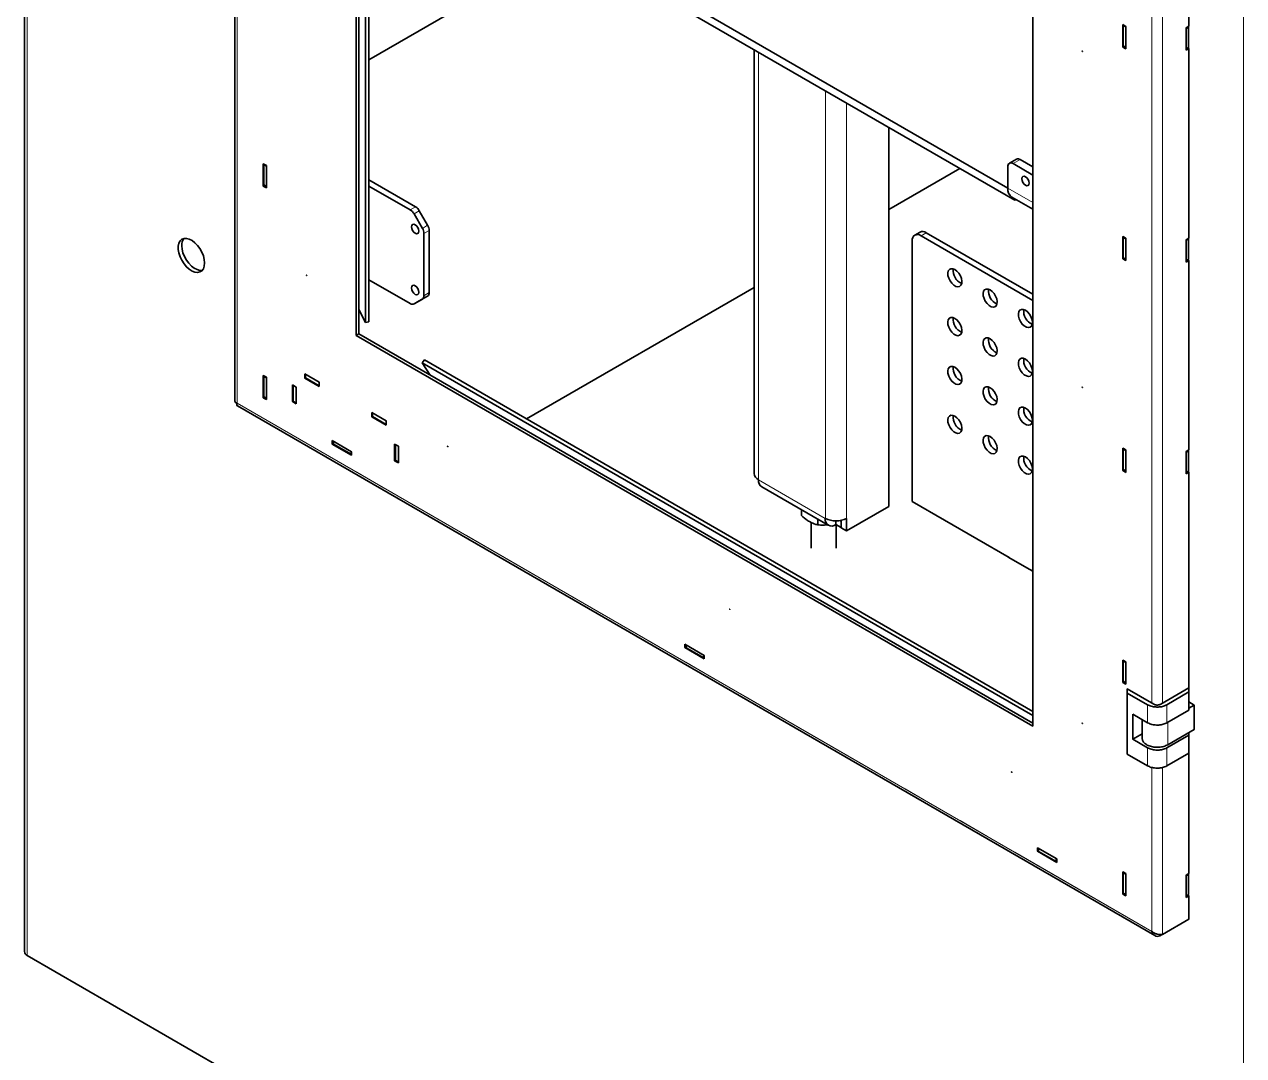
# Paper-space layout 'Blatt1' of a CAD drawing. Header units: millimetres. Extents: x 0 to 1189, y 0 to 841.
# Drawn here: x 468.92 to 517.83, y 75.4 to 116.74 of the extents above; entities that cross this region are included whole.
import ezdxf

# ---------------------------------------------------------------- set-up
doc = ezdxf.new("R2010")
doc.units = ezdxf.units.MM
doc.linetypes.add('PHANTOM', pattern=[12.7, 6.35, -1.27, 1.27, -1.27, 1.27, -1.27])

psp = doc.layouts.new('Blatt1')

# ---------------------------------------------------------------- linework, layer by layer
at = {"color": 7, "linetype": 'Continuous', "lineweight": 35}
for p, q in [((468.92, 220.75), (468.92, 79.57)), ((482.225, 189.278), (482.225, 104.276)), ((482.331, 104.337), (482.331, 189.217)), ((482.598, 189.062), (482.598, 104.795)), ((482.742, 188.979), (482.742, 104.819)), ((509.378, 88.601), (509.378, 173.603)), ((477.364, 138.642), (477.364, 101.625)), ((515.636, 124.264), (515.636, 116.67)), ((508.37, 110.182), (488.861, 121.444)), ((508.646, 109.696), (488.861, 121.118)), ((490.818, 119.988), (482.742, 115.326)), ((513.097, 116.666), (512.977, 116.735)), ((512.977, 116.735), (512.977, 115.837)), ((512.998, 116.698), (513.019, 116.711)), ((513.097, 116.641), (512.998, 116.698)), ((512.998, 116.698), (512.998, 115.882)), ((513.097, 115.768), (513.097, 116.666)), ((515.523, 116.604), (515.636, 116.67)), ((515.523, 116.58), (515.622, 116.637)), ((515.523, 115.706), (515.523, 116.604)), ((515.622, 116.637), (515.6, 116.649)), ((515.622, 115.821), (515.622, 116.637)), ((498.189, 115.733), (498.189, 98.735)), ((513.026, 115.865), (512.977, 115.837)), ((512.977, 115.837), (513.097, 115.768)), ((513.097, 115.825), (512.998, 115.882)), ((515.523, 115.763), (515.622, 115.821)), ((515.636, 115.772), (515.523, 115.706)), ((515.586, 115.8), (515.636, 115.772)), ((515.636, 115.772), (515.636, 108.178)), ((503.597, 97.421), (503.597, 112.611)), ((478.626, 111.09), (478.505, 111.159)), ((478.505, 111.159), (478.505, 110.261)), ((478.527, 111.122), (478.548, 111.134)), ((478.527, 111.122), (478.626, 111.065)), ((478.527, 111.122), (478.527, 110.306)), ((478.626, 110.191), (478.626, 111.09)), ((508.37, 111.039), (508.37, 110.182)), ((508.715, 111.34), (508.432, 111.177)), ((509.378, 110.703), (508.582, 111.162)), ((508.865, 111.325), (509.378, 111.029)), ((506.448, 110.965), (503.597, 109.319)), ((478.555, 110.289), (478.505, 110.261)), ((478.505, 110.261), (478.626, 110.191)), ((478.527, 110.306), (478.626, 110.249)), ((482.742, 110.508), (484.612, 109.429)), ((482.742, 110.264), (484.4, 109.307)), ((508.536, 109.816), (509.378, 109.33)), ((508.646, 109.752), (508.646, 109.696)), ((508.694, 109.724), (508.646, 109.696)), ((484.885, 108.567), (484.55, 109.148)), ((485.097, 108.69), (484.762, 109.271)), ((484.947, 105.867), (484.947, 108.358)), ((485.159, 108.481), (485.159, 105.989)), ((504.85, 108.417), (504.638, 108.295)), ((509.378, 105.678), (504.888, 108.27)), ((509.378, 105.923), (505.1, 108.392)), ((513.097, 108.174), (512.977, 108.243)), ((512.977, 108.243), (512.977, 107.345)), ((512.998, 108.206), (513.019, 108.219)), ((513.097, 108.149), (512.998, 108.206)), ((512.998, 108.206), (512.998, 107.39)), ((513.097, 107.275), (513.097, 108.174)), ((515.523, 108.112), (515.636, 108.178)), ((515.523, 108.088), (515.622, 108.145)), ((515.523, 107.214), (515.523, 108.112)), ((515.622, 108.145), (515.6, 108.157)), ((515.622, 107.329), (515.622, 108.145)), ((504.534, 108.066), (504.534, 97.614)), ((513.026, 107.373), (512.977, 107.345)), ((512.977, 107.345), (513.097, 107.275)), ((513.097, 107.333), (512.998, 107.39)), ((515.523, 107.271), (515.622, 107.329)), ((515.636, 107.28), (515.523, 107.214)), ((515.586, 107.308), (515.636, 107.28)), ((515.636, 107.28), (515.636, 99.686)), ((482.742, 106.507), (484.4, 105.551)), ((498.189, 106.197), (489.06, 100.927)), ((484.55, 105.536), (484.885, 105.729)), ((484.55, 105.536), (484.762, 105.658)), ((484.762, 105.658), (485.097, 105.852)), ((482.331, 105.32), (482.598, 104.795)), ((482.598, 104.795), (482.742, 104.819)), ((482.331, 104.337), (482.225, 104.276)), ((482.225, 104.276), (509.378, 88.601)), ((509.378, 88.723), (482.331, 104.337)), ((484.877, 103.176), (484.97, 103.289)), ((484.97, 103.289), (509.378, 89.198)), ((480.167, 102.737), (480.167, 102.557)), ((480.747, 102.402), (480.167, 102.737)), ((480.195, 102.573), (480.195, 102.72)), ((484.877, 103.176), (509.378, 89.032)), ((484.877, 103.176), (485.197, 102.682)), ((478.626, 102.598), (478.505, 102.667)), ((478.505, 102.667), (478.505, 101.769)), ((478.527, 102.63), (478.548, 102.642)), ((478.527, 102.63), (478.626, 102.573)), ((478.527, 102.63), (478.527, 101.814)), ((478.626, 101.699), (478.626, 102.598)), ((479.828, 102.198), (479.672, 102.287)), ((479.672, 102.287), (479.672, 101.618)), ((479.7, 102.271), (479.7, 101.634)), ((480.195, 102.573), (480.167, 102.557)), ((480.167, 102.557), (480.747, 102.222)), ((480.195, 102.573), (480.747, 102.255)), ((480.747, 102.222), (480.747, 102.402)), ((478.555, 101.797), (478.505, 101.769)), ((478.505, 101.769), (478.626, 101.699)), ((478.527, 101.814), (478.626, 101.757)), ((479.828, 101.528), (479.828, 102.198)), ((477.463, 101.452), (514.263, 80.208)), ((479.7, 101.634), (479.672, 101.618)), ((479.672, 101.618), (479.828, 101.528)), ((479.828, 101.561), (479.7, 101.634)), ((482.854, 101.185), (482.854, 101.006)), ((483.434, 100.851), (482.854, 101.185)), ((482.882, 101.022), (482.854, 101.006)), ((482.854, 101.006), (483.434, 100.671)), ((482.882, 101.022), (482.882, 101.169)), ((482.882, 101.022), (483.434, 100.704)), ((483.434, 100.671), (483.434, 100.851)), ((482.048, 99.609), (481.27, 100.058)), ((481.27, 100.058), (481.27, 99.92)), ((481.32, 99.948), (481.27, 99.92)), ((481.27, 99.92), (482.048, 99.471)), ((481.32, 99.915), (481.32, 100.03)), ((481.32, 99.915), (482.027, 99.507)), ((483.929, 99.83), (483.773, 99.92)), ((483.773, 99.92), (483.773, 99.25)), ((483.802, 99.903), (483.802, 99.267)), ((483.929, 99.16), (483.929, 99.83)), ((482.027, 99.507), (482.027, 99.622)), ((482.027, 99.507), (482.048, 99.52)), ((482.048, 99.471), (482.048, 99.609)), ((513.097, 99.682), (512.977, 99.751)), ((512.977, 99.751), (512.977, 98.853)), ((512.998, 99.714), (513.019, 99.727)), ((513.097, 99.657), (512.998, 99.714)), ((512.998, 99.714), (512.998, 98.898)), ((513.097, 98.783), (513.097, 99.682)), ((515.523, 99.62), (515.636, 99.686)), ((515.523, 99.596), (515.622, 99.653)), ((515.523, 98.722), (515.523, 99.62)), ((515.622, 99.653), (515.6, 99.665)), ((515.622, 98.837), (515.622, 99.653)), ((483.802, 99.267), (483.773, 99.25)), ((483.773, 99.25), (483.929, 99.16)), ((483.802, 99.267), (483.929, 99.193)), ((513.026, 98.881), (512.977, 98.853)), ((512.977, 98.853), (513.097, 98.783)), ((513.097, 98.841), (512.998, 98.898)), ((515.523, 98.779), (515.622, 98.837)), ((515.586, 98.816), (515.636, 98.788)), ((498.372, 98.486), (498.365, 98.49)), ((498.372, 98.486), (498.372, 98.478)), ((515.636, 98.788), (515.523, 98.722)), ((515.636, 98.788), (515.636, 90.14)), ((498.496, 98.203), (501.169, 96.66)), ((503.597, 97.421), (501.9, 96.441)), ((508.423, 95.369), (504.534, 97.614)), ((500.089, 97.284), (500.089, 97.055)), ((500.742, 96.907), (500.742, 96.678)), ((501.052, 96.939), (501.045, 96.943)), ((501.045, 96.943), (501.045, 96.935)), ((501.476, 96.694), (501.476, 96.838)), ((501.631, 96.849), (501.681, 96.821)), ((501.688, 96.563), (501.688, 96.86)), ((501.9, 96.441), (501.9, 96.939)), ((500.481, 96.78), (500.481, 95.747)), ((501.469, 96.69), (501.476, 96.694)), ((501.476, 96.694), (501.681, 96.576)), ((501.481, 95.747), (501.481, 96.691)), ((501.681, 96.821), (501.688, 96.825)), ((501.681, 96.576), (501.681, 96.821)), ((501.681, 96.576), (501.688, 96.58)), ((501.9, 96.441), (501.688, 96.563)), ((508.381, 95.385), (508.388, 95.389)), ((509.159, 94.936), (508.381, 95.385)), ((508.423, 95.369), (508.423, 95.361)), ((509.378, 94.818), (509.13, 94.961)), ((509.13, 94.953), (509.13, 94.961)), ((509.166, 94.94), (509.159, 94.936)), ((496.19, 91.445), (495.412, 91.894)), ((495.412, 91.894), (495.412, 91.755)), ((495.462, 91.784), (495.412, 91.755)), ((495.412, 91.755), (496.19, 91.306)), ((495.462, 91.751), (495.462, 91.866)), ((495.462, 91.751), (496.169, 91.343)), ((496.169, 91.343), (496.169, 91.457)), ((496.169, 91.343), (496.19, 91.355)), ((496.19, 91.306), (496.19, 91.445)), ((513.097, 91.19), (512.977, 91.259)), ((512.977, 91.259), (512.977, 90.361)), ((512.998, 91.222), (513.019, 91.235)), ((513.097, 91.165), (512.998, 91.222)), ((512.998, 91.222), (512.998, 90.406)), ((513.097, 90.291), (513.097, 91.19)), ((513.026, 90.389), (512.977, 90.361)), ((512.977, 90.361), (513.097, 90.291)), ((513.097, 90.349), (512.998, 90.406)), ((513.161, 89.936), (513.161, 90.1)), ((513.161, 90.1), (514.221, 89.487)), ((514.504, 89.487), (515.636, 90.14)), ((515.636, 90.14), (515.636, 89.977)), ((513.161, 89.936), (513.974, 89.467)), ((513.161, 87.487), (513.161, 89.936)), ((515.636, 89.977), (514.752, 89.467)), ((515.636, 89.977), (515.636, 89.254)), ((515.636, 89.577), (515.848, 89.454)), ((513.974, 88.744), (513.38, 89.087)), ((513.38, 89.087), (513.38, 88.083)), ((514.752, 88.744), (515.636, 89.254)), ((515.636, 89.332), (515.848, 89.454)), ((515.848, 89.454), (515.848, 88.475)), ((513.763, 88.866), (513.763, 88.107)), ((513.38, 88.083), (513.763, 88.304)), ((513.38, 88.083), (513.974, 87.74)), ((515.636, 88.25), (514.752, 87.74)), ((515.848, 88.475), (514.787, 87.862)), ((515.636, 88.352), (515.636, 88.25)), ((515.636, 87.527), (515.636, 88.25)), ((513.974, 87.017), (513.161, 87.487)), ((514.752, 87.017), (515.636, 87.527)), ((515.636, 87.527), (515.636, 82.702)), ((510.332, 83.281), (509.555, 83.73)), ((509.555, 83.73), (509.555, 83.591)), ((509.604, 83.587), (509.604, 83.702)), ((509.604, 83.62), (509.555, 83.591)), ((509.555, 83.591), (510.332, 83.142)), ((509.604, 83.587), (510.311, 83.179)), ((510.311, 83.179), (510.311, 83.293)), ((510.311, 83.179), (510.332, 83.191)), ((510.332, 83.142), (510.332, 83.281)), ((513.097, 82.698), (512.977, 82.767)), ((512.977, 82.767), (512.977, 81.869)), ((512.998, 82.73), (513.019, 82.743)), ((513.097, 82.673), (512.998, 82.73)), ((512.998, 82.73), (512.998, 81.914)), ((513.097, 81.799), (513.097, 82.698)), ((515.523, 82.636), (515.636, 82.702)), ((515.523, 82.612), (515.622, 82.669)), ((515.622, 82.669), (515.6, 82.681)), ((515.622, 81.852), (515.622, 82.669)), ((515.523, 81.738), (515.523, 82.636)), ((513.026, 81.897), (512.977, 81.869)), ((512.977, 81.869), (513.097, 81.799)), ((513.097, 81.857), (512.998, 81.914)), ((515.523, 81.795), (515.622, 81.852)), ((515.636, 81.803), (515.523, 81.738)), ((515.586, 81.832), (515.636, 81.803)), ((515.636, 81.803), (515.636, 80.87)), ((515.636, 80.87), (514.575, 80.258)), ((514.464, 80.194), (514.565, 80.252)), ((514.464, 80.251), (514.464, 80.194)), ((517.828, 51.241), (469.037, 79.407))]:
    psp.add_line(p, q, dxfattribs=at)
at = {"color": 7, "linetype": 'PHANTOM', "lineweight": 18}
for p, q in [((468.92, 220.75), (468.92, 79.57)), ((482.225, 189.278), (482.225, 104.276)), ((482.331, 104.337), (482.331, 189.217)), ((482.598, 189.062), (482.598, 104.795)), ((482.742, 188.979), (482.742, 104.819)), ((509.378, 88.601), (509.378, 173.603)), ((477.364, 138.642), (477.364, 101.625)), ((515.636, 124.264), (515.636, 116.67)), ((508.37, 110.182), (488.861, 121.444)), ((508.646, 109.696), (488.861, 121.118)), ((490.818, 119.988), (482.742, 115.326)), ((513.097, 116.666), (512.977, 116.735)), ((512.977, 116.735), (512.977, 115.837)), ((512.998, 116.698), (513.019, 116.711)), ((513.097, 116.641), (512.998, 116.698)), ((512.998, 116.698), (512.998, 115.882)), ((513.097, 115.768), (513.097, 116.666)), ((515.523, 116.604), (515.636, 116.67)), ((515.523, 116.58), (515.622, 116.637)), ((515.523, 115.706), (515.523, 116.604)), ((515.622, 116.637), (515.6, 116.649)), ((515.622, 115.821), (515.622, 116.637)), ((498.189, 115.733), (498.189, 98.735)), ((513.026, 115.865), (512.977, 115.837)), ((512.977, 115.837), (513.097, 115.768)), ((513.097, 115.825), (512.998, 115.882)), ((515.523, 115.763), (515.622, 115.821)), ((515.636, 115.772), (515.523, 115.706)), ((515.586, 115.8), (515.636, 115.772)), ((515.636, 115.772), (515.636, 108.178)), ((503.597, 97.421), (503.597, 112.611)), ((478.626, 111.09), (478.505, 111.159)), ((478.505, 111.159), (478.505, 110.261)), ((478.527, 111.122), (478.548, 111.134)), ((478.527, 111.122), (478.626, 111.065)), ((478.527, 111.122), (478.527, 110.306)), ((478.626, 110.191), (478.626, 111.09)), ((508.37, 111.039), (508.37, 110.182)), ((508.715, 111.34), (508.432, 111.177)), ((509.378, 110.703), (508.582, 111.162)), ((508.865, 111.325), (509.378, 111.029)), ((506.448, 110.965), (503.597, 109.319)), ((478.555, 110.289), (478.505, 110.261)), ((478.505, 110.261), (478.626, 110.191)), ((478.527, 110.306), (478.626, 110.249)), ((482.742, 110.508), (484.612, 109.429)), ((482.742, 110.264), (484.4, 109.307)), ((508.536, 109.816), (509.378, 109.33)), ((508.646, 109.752), (508.646, 109.696)), ((508.694, 109.724), (508.646, 109.696)), ((484.885, 108.567), (484.55, 109.148)), ((485.097, 108.69), (484.762, 109.271)), ((484.947, 105.867), (484.947, 108.358)), ((485.159, 108.481), (485.159, 105.989)), ((504.85, 108.417), (504.638, 108.295)), ((509.378, 105.678), (504.888, 108.27)), ((509.378, 105.923), (505.1, 108.392)), ((513.097, 108.174), (512.977, 108.243)), ((512.977, 108.243), (512.977, 107.345)), ((512.998, 108.206), (513.019, 108.219)), ((513.097, 108.149), (512.998, 108.206)), ((512.998, 108.206), (512.998, 107.39)), ((513.097, 107.275), (513.097, 108.174)), ((515.523, 108.112), (515.636, 108.178)), ((515.523, 108.088), (515.622, 108.145)), ((515.523, 107.214), (515.523, 108.112)), ((515.622, 108.145), (515.6, 108.157)), ((515.622, 107.329), (515.622, 108.145)), ((504.534, 108.066), (504.534, 97.614)), ((513.026, 107.373), (512.977, 107.345)), ((512.977, 107.345), (513.097, 107.275)), ((513.097, 107.333), (512.998, 107.39)), ((515.523, 107.271), (515.622, 107.329)), ((515.636, 107.28), (515.523, 107.214)), ((515.586, 107.308), (515.636, 107.28)), ((515.636, 107.28), (515.636, 99.686)), ((482.742, 106.507), (484.4, 105.551)), ((498.189, 106.197), (489.06, 100.927)), ((484.55, 105.536), (484.885, 105.729)), ((484.55, 105.536), (484.762, 105.658)), ((484.762, 105.658), (485.097, 105.852)), ((482.331, 105.32), (482.598, 104.795)), ((482.598, 104.795), (482.742, 104.819)), ((482.331, 104.337), (482.225, 104.276)), ((482.225, 104.276), (509.378, 88.601)), ((509.378, 88.723), (482.331, 104.337)), ((484.877, 103.176), (484.97, 103.289)), ((484.97, 103.289), (509.378, 89.198)), ((480.167, 102.737), (480.167, 102.557)), ((480.747, 102.402), (480.167, 102.737)), ((480.195, 102.573), (480.195, 102.72)), ((484.877, 103.176), (509.378, 89.032)), ((484.877, 103.176), (485.197, 102.682)), ((478.626, 102.598), (478.505, 102.667)), ((478.505, 102.667), (478.505, 101.769)), ((478.527, 102.63), (478.548, 102.642)), ((478.527, 102.63), (478.626, 102.573)), ((478.527, 102.63), (478.527, 101.814)), ((478.626, 101.699), (478.626, 102.598)), ((479.828, 102.198), (479.672, 102.287)), ((479.672, 102.287), (479.672, 101.618)), ((479.7, 102.271), (479.7, 101.634)), ((480.195, 102.573), (480.167, 102.557)), ((480.167, 102.557), (480.747, 102.222)), ((480.195, 102.573), (480.747, 102.255)), ((480.747, 102.222), (480.747, 102.402)), ((478.555, 101.797), (478.505, 101.769)), ((478.505, 101.769), (478.626, 101.699)), ((478.527, 101.814), (478.626, 101.757)), ((479.828, 101.528), (479.828, 102.198)), ((477.463, 101.452), (514.263, 80.208)), ((479.7, 101.634), (479.672, 101.618)), ((479.672, 101.618), (479.828, 101.528)), ((479.828, 101.561), (479.7, 101.634)), ((482.854, 101.185), (482.854, 101.006)), ((483.434, 100.851), (482.854, 101.185)), ((482.882, 101.022), (482.854, 101.006)), ((482.854, 101.006), (483.434, 100.671)), ((482.882, 101.022), (482.882, 101.169)), ((482.882, 101.022), (483.434, 100.704)), ((483.434, 100.671), (483.434, 100.851)), ((482.048, 99.609), (481.27, 100.058)), ((481.27, 100.058), (481.27, 99.92)), ((481.32, 99.948), (481.27, 99.92)), ((481.27, 99.92), (482.048, 99.471)), ((481.32, 99.915), (481.32, 100.03)), ((481.32, 99.915), (482.027, 99.507)), ((483.929, 99.83), (483.773, 99.92)), ((483.773, 99.92), (483.773, 99.25)), ((483.802, 99.903), (483.802, 99.267)), ((483.929, 99.16), (483.929, 99.83)), ((482.027, 99.507), (482.027, 99.622)), ((482.027, 99.507), (482.048, 99.52)), ((482.048, 99.471), (482.048, 99.609)), ((513.097, 99.682), (512.977, 99.751)), ((512.977, 99.751), (512.977, 98.853)), ((512.998, 99.714), (513.019, 99.727)), ((513.097, 99.657), (512.998, 99.714)), ((512.998, 99.714), (512.998, 98.898)), ((513.097, 98.783), (513.097, 99.682)), ((515.523, 99.62), (515.636, 99.686)), ((515.523, 99.596), (515.622, 99.653)), ((515.523, 98.722), (515.523, 99.62)), ((515.622, 99.653), (515.6, 99.665)), ((515.622, 98.837), (515.622, 99.653)), ((483.802, 99.267), (483.773, 99.25)), ((483.773, 99.25), (483.929, 99.16)), ((483.802, 99.267), (483.929, 99.193)), ((513.026, 98.881), (512.977, 98.853)), ((512.977, 98.853), (513.097, 98.783)), ((513.097, 98.841), (512.998, 98.898)), ((515.523, 98.779), (515.622, 98.837)), ((515.586, 98.816), (515.636, 98.788)), ((498.372, 98.486), (498.365, 98.49)), ((498.372, 98.486), (498.372, 98.478)), ((515.636, 98.788), (515.523, 98.722)), ((515.636, 98.788), (515.636, 90.14)), ((498.496, 98.203), (501.169, 96.66)), ((503.597, 97.421), (501.9, 96.441)), ((508.423, 95.369), (504.534, 97.614)), ((500.089, 97.284), (500.089, 97.055)), ((500.742, 96.907), (500.742, 96.678)), ((501.052, 96.939), (501.045, 96.943)), ((501.045, 96.943), (501.045, 96.935)), ((501.476, 96.694), (501.476, 96.838)), ((501.631, 96.849), (501.681, 96.821)), ((501.688, 96.563), (501.688, 96.86)), ((501.9, 96.441), (501.9, 96.939)), ((500.481, 96.78), (500.481, 95.747)), ((501.469, 96.69), (501.476, 96.694)), ((501.476, 96.694), (501.681, 96.576)), ((501.481, 95.747), (501.481, 96.691)), ((501.681, 96.821), (501.688, 96.825)), ((501.681, 96.576), (501.681, 96.821)), ((501.681, 96.576), (501.688, 96.58)), ((501.9, 96.441), (501.688, 96.563)), ((508.381, 95.385), (508.388, 95.389)), ((509.159, 94.936), (508.381, 95.385)), ((508.423, 95.369), (508.423, 95.361)), ((509.378, 94.818), (509.13, 94.961)), ((509.13, 94.953), (509.13, 94.961)), ((509.166, 94.94), (509.159, 94.936)), ((496.19, 91.445), (495.412, 91.894)), ((495.412, 91.894), (495.412, 91.755)), ((495.462, 91.784), (495.412, 91.755)), ((495.412, 91.755), (496.19, 91.306)), ((495.462, 91.751), (495.462, 91.866)), ((495.462, 91.751), (496.169, 91.343)), ((496.169, 91.343), (496.169, 91.457)), ((496.169, 91.343), (496.19, 91.355)), ((496.19, 91.306), (496.19, 91.445)), ((513.097, 91.19), (512.977, 91.259)), ((512.977, 91.259), (512.977, 90.361)), ((512.998, 91.222), (513.019, 91.235)), ((513.097, 91.165), (512.998, 91.222)), ((512.998, 91.222), (512.998, 90.406)), ((513.097, 90.291), (513.097, 91.19)), ((513.026, 90.389), (512.977, 90.361)), ((512.977, 90.361), (513.097, 90.291)), ((513.097, 90.349), (512.998, 90.406)), ((513.161, 89.936), (513.161, 90.1)), ((513.161, 90.1), (514.221, 89.487)), ((514.504, 89.487), (515.636, 90.14)), ((515.636, 90.14), (515.636, 89.977)), ((513.161, 89.936), (513.974, 89.467)), ((513.161, 87.487), (513.161, 89.936)), ((515.636, 89.977), (514.752, 89.467)), ((515.636, 89.977), (515.636, 89.254)), ((515.636, 89.577), (515.848, 89.454)), ((513.974, 88.744), (513.38, 89.087)), ((513.38, 89.087), (513.38, 88.083)), ((514.752, 88.744), (515.636, 89.254)), ((515.636, 89.332), (515.848, 89.454)), ((515.848, 89.454), (515.848, 88.475)), ((513.763, 88.866), (513.763, 88.107)), ((513.38, 88.083), (513.763, 88.304)), ((513.38, 88.083), (513.974, 87.74)), ((515.636, 88.25), (514.752, 87.74)), ((515.848, 88.475), (514.787, 87.862)), ((515.636, 88.352), (515.636, 88.25)), ((515.636, 87.527), (515.636, 88.25)), ((513.974, 87.017), (513.161, 87.487)), ((514.752, 87.017), (515.636, 87.527)), ((515.636, 87.527), (515.636, 82.702)), ((510.332, 83.281), (509.555, 83.73)), ((509.555, 83.73), (509.555, 83.591)), ((509.604, 83.587), (509.604, 83.702)), ((509.604, 83.62), (509.555, 83.591)), ((509.555, 83.591), (510.332, 83.142)), ((509.604, 83.587), (510.311, 83.179)), ((510.311, 83.179), (510.311, 83.293)), ((510.311, 83.179), (510.332, 83.191)), ((510.332, 83.142), (510.332, 83.281)), ((513.097, 82.698), (512.977, 82.767)), ((512.977, 82.767), (512.977, 81.869)), ((512.998, 82.73), (513.019, 82.743)), ((513.097, 82.673), (512.998, 82.73)), ((512.998, 82.73), (512.998, 81.914)), ((513.097, 81.799), (513.097, 82.698)), ((515.523, 82.636), (515.636, 82.702)), ((515.523, 82.612), (515.622, 82.669)), ((515.622, 82.669), (515.6, 82.681)), ((515.622, 81.852), (515.622, 82.669)), ((515.523, 81.738), (515.523, 82.636)), ((513.026, 81.897), (512.977, 81.869)), ((512.977, 81.869), (513.097, 81.799)), ((513.097, 81.857), (512.998, 81.914)), ((515.523, 81.795), (515.622, 81.852)), ((515.636, 81.803), (515.523, 81.738)), ((515.586, 81.832), (515.636, 81.803)), ((515.636, 81.803), (515.636, 80.87)), ((515.636, 80.87), (514.575, 80.258)), ((514.464, 80.194), (514.565, 80.252)), ((514.464, 80.251), (514.464, 80.194)), ((517.828, 51.241), (469.037, 79.407))]:
    psp.add_line(p, q, dxfattribs=at)
at = {"color": 8, "linetype": 'Continuous', "lineweight": 18}
for p, q in [((469.037, 220.587), (469.037, 79.407)), ((517.828, 192.42), (517.828, 51.241)), ((477.452, 101.56), (477.452, 138.591)), ((514.151, 127.003), (514.151, 89.528)), ((514.575, 127.005), (514.575, 89.528)), ((498.365, 98.49), (498.365, 115.631)), ((501.052, 96.939), (501.052, 114.08)), ((501.9, 96.939), (501.9, 113.59)), ((508.865, 111.325), (508.582, 111.162)), ((509.378, 109.6), (508.37, 110.182)), ((484.4, 109.307), (484.612, 109.429)), ((484.762, 109.271), (484.55, 109.148)), ((484.885, 108.567), (485.097, 108.69)), ((485.159, 108.481), (484.947, 108.358)), ((505.1, 108.392), (504.888, 108.27)), ((485.097, 105.852), (484.885, 105.729)), ((484.947, 105.867), (485.159, 105.989)), ((514.151, 80.375), (477.452, 101.56)), ((498.372, 98.478), (501.045, 96.935)), ((513.974, 89.467), (513.974, 88.744)), ((514.752, 89.467), (514.752, 88.744)), ((514.787, 88.765), (514.787, 87.862)), ((513.974, 87.74), (513.974, 87.017)), ((514.752, 87.74), (514.752, 87.017)), ((514.151, 86.951), (514.151, 80.375)), ((514.575, 86.954), (514.575, 80.258))]:
    psp.add_line(p, q, dxfattribs=at)
at = {"color": 8, "linetype": 'PHANTOM', "lineweight": 18}
for p, q in [((469.037, 220.587), (469.037, 79.407)), ((517.828, 192.42), (517.828, 51.241)), ((477.452, 101.56), (477.452, 138.591)), ((514.151, 127.003), (514.151, 89.528)), ((514.575, 127.005), (514.575, 89.528)), ((498.365, 98.49), (498.365, 115.631)), ((501.052, 96.939), (501.052, 114.08)), ((501.9, 96.939), (501.9, 113.59)), ((508.865, 111.325), (508.582, 111.162)), ((509.378, 109.6), (508.37, 110.182)), ((484.4, 109.307), (484.612, 109.429)), ((484.762, 109.271), (484.55, 109.148)), ((484.885, 108.567), (485.097, 108.69)), ((485.159, 108.481), (484.947, 108.358)), ((505.1, 108.392), (504.888, 108.27)), ((485.097, 105.852), (484.885, 105.729)), ((484.947, 105.867), (485.159, 105.989)), ((514.151, 80.375), (477.452, 101.56)), ((498.372, 98.478), (501.045, 96.935)), ((513.974, 89.467), (513.974, 88.744)), ((514.752, 89.467), (514.752, 88.744)), ((514.787, 88.765), (514.787, 87.862)), ((513.974, 87.74), (513.974, 87.017)), ((514.752, 87.74), (514.752, 87.017)), ((514.151, 86.951), (514.151, 80.375)), ((514.575, 86.954), (514.575, 80.258))]:
    psp.add_line(p, q, dxfattribs=at)
at = {"color": 7, "linetype": 'Continuous', "lineweight": 35, "flags": 128}
for points in [[(511.358, 115.661), (511.355, 115.663), (511.353, 115.666), (511.351, 115.67), (511.351, 115.673), (511.351, 115.676), (511.353, 115.678), (511.355, 115.678), (511.358, 115.678), (511.36, 115.675), (511.363, 115.672), (511.364, 115.669), (511.365, 115.665), (511.364, 115.662), (511.363, 115.661), (511.36, 115.66), (511.358, 115.661)], [(509.077, 110.296), (509.134, 110.277), (509.182, 110.286), (509.214, 110.323), (509.226, 110.382), (509.214, 110.454), (509.182, 110.528), (509.134, 110.593), (509.077, 110.639), (509.02, 110.659), (508.972, 110.65), (508.94, 110.613), (508.929, 110.554), (508.94, 110.481), (508.972, 110.407), (509.02, 110.342), (509.077, 110.296)], [(484.445, 108.627), (484.456, 108.555), (484.489, 108.481), (484.537, 108.416), (484.594, 108.37), (484.65, 108.35), (484.699, 108.36), (484.731, 108.397), (484.742, 108.456), (484.731, 108.528), (484.699, 108.602), (484.65, 108.667), (484.594, 108.713), (484.537, 108.733), (484.489, 108.723), (484.456, 108.686), (484.445, 108.627)], [(476.151, 107.178), (476.138, 107.317), (476.102, 107.463), (476.043, 107.611), (475.964, 107.753), (475.869, 107.882), (475.762, 107.992), (475.649, 108.079), (475.535, 108.138), (475.424, 108.166), (475.323, 108.163), (475.235, 108.127), (475.166, 108.062), (475.118, 107.97), (475.093, 107.855), (475.093, 107.722), (475.118, 107.579), (475.166, 107.431), (475.235, 107.285), (475.323, 107.149), (475.424, 107.028), (475.535, 106.929), (475.649, 106.856), (475.762, 106.812), (475.869, 106.8), (475.964, 106.819), (476.043, 106.87), (476.102, 106.949), (476.138, 107.053), (476.151, 107.178)], [(475.232, 107.872), (475.244, 107.733), (475.281, 107.586), (475.34, 107.439), (475.419, 107.297), (475.513, 107.168), (475.62, 107.057), (475.733, 106.971), (475.848, 106.912), (475.958, 106.883), (476.059, 106.887)], [(480.245, 106.676), (480.242, 106.679), (480.24, 106.682), (480.238, 106.685), (480.238, 106.689), (480.238, 106.691), (480.24, 106.693), (480.242, 106.694), (480.245, 106.693), (480.248, 106.69), (480.25, 106.687), (480.251, 106.684), (480.252, 106.68), (480.251, 106.678), (480.25, 106.676), (480.248, 106.675), (480.245, 106.676)], [(506.245, 106.915), (506.328, 106.852), (506.404, 106.766), (506.466, 106.664), (506.508, 106.556), (506.527, 106.45), (506.521, 106.356), (506.49, 106.284), (506.437, 106.238), (506.368, 106.223), (506.287, 106.241), (506.203, 106.29), (506.122, 106.365), (506.053, 106.46), (506, 106.566), (505.969, 106.675), (505.963, 106.775), (505.982, 106.86), (506.024, 106.92), (506.086, 106.95), (506.162, 106.948), (506.245, 106.915)], [(484.445, 106.178), (484.456, 106.105), (484.489, 106.031), (484.537, 105.966), (484.594, 105.92), (484.65, 105.901), (484.699, 105.91), (484.731, 105.947), (484.742, 106.006), (484.731, 106.078), (484.699, 106.152), (484.65, 106.217), (484.594, 106.263), (484.537, 106.283), (484.489, 106.274), (484.456, 106.237), (484.445, 106.178)], [(507.659, 106.098), (507.743, 106.036), (507.819, 105.95), (507.88, 105.848), (507.923, 105.739), (507.941, 105.633), (507.935, 105.54), (507.904, 105.467), (507.852, 105.421), (507.782, 105.407), (507.701, 105.425), (507.617, 105.473), (507.536, 105.548), (507.467, 105.643), (507.414, 105.75), (507.383, 105.858), (507.377, 105.959), (507.396, 106.043), (507.438, 106.103), (507.5, 106.134), (507.576, 106.132), (507.659, 106.098)], [(509.073, 105.282), (509.157, 105.219), (509.233, 105.133), (509.295, 105.031), (509.337, 104.923), (509.355, 104.817), (509.349, 104.724), (509.318, 104.651), (509.266, 104.605), (509.196, 104.59), (509.116, 104.608), (509.031, 104.657), (508.951, 104.732), (508.881, 104.827), (508.828, 104.934), (508.798, 105.042), (508.791, 105.143), (508.81, 105.227), (508.852, 105.287), (508.914, 105.317), (508.99, 105.316), (509.073, 105.282)], [(506.245, 104.955), (506.328, 104.893), (506.404, 104.806), (506.466, 104.705), (506.508, 104.596), (506.527, 104.49), (506.521, 104.397), (506.49, 104.324), (506.437, 104.278), (506.368, 104.263), (506.287, 104.281), (506.203, 104.33), (506.122, 104.405), (506.053, 104.5), (506, 104.607), (505.969, 104.715), (505.963, 104.816), (505.982, 104.9), (506.024, 104.96), (506.086, 104.99), (506.162, 104.989), (506.245, 104.955)], [(507.659, 104.139), (507.743, 104.076), (507.819, 103.99), (507.88, 103.888), (507.923, 103.779), (507.941, 103.674), (507.935, 103.58), (507.904, 103.507), (507.852, 103.462), (507.782, 103.447), (507.701, 103.465), (507.617, 103.513), (507.536, 103.589), (507.467, 103.684), (507.414, 103.79), (507.383, 103.899), (507.377, 103.999), (507.396, 104.083), (507.438, 104.143), (507.5, 104.174), (507.576, 104.172), (507.659, 104.139)], [(509.073, 103.322), (509.157, 103.26), (509.233, 103.174), (509.295, 103.072), (509.337, 102.963), (509.355, 102.857), (509.349, 102.764), (509.318, 102.691), (509.266, 102.645), (509.196, 102.631), (509.116, 102.648), (509.031, 102.697), (508.951, 102.772), (508.881, 102.867), (508.828, 102.974), (508.798, 103.082), (508.791, 103.183), (508.81, 103.267), (508.852, 103.327), (508.914, 103.358), (508.99, 103.356), (509.073, 103.322)], [(506.245, 102.995), (506.328, 102.933), (506.404, 102.847), (506.466, 102.745), (506.508, 102.636), (506.527, 102.53), (506.521, 102.437), (506.49, 102.364), (506.437, 102.318), (506.368, 102.304), (506.287, 102.322), (506.203, 102.37), (506.122, 102.445), (506.053, 102.54), (506, 102.647), (505.969, 102.755), (505.963, 102.856), (505.982, 102.94), (506.024, 103), (506.086, 103.031), (506.162, 103.029), (506.245, 102.995)], [(507.659, 102.179), (507.743, 102.116), (507.819, 102.03), (507.88, 101.928), (507.923, 101.82), (507.941, 101.714), (507.935, 101.621), (507.904, 101.548), (507.852, 101.502), (507.782, 101.487), (507.701, 101.505), (507.617, 101.554), (507.536, 101.629), (507.467, 101.724), (507.414, 101.831), (507.383, 101.939), (507.377, 102.04), (507.396, 102.124), (507.438, 102.184), (507.5, 102.214), (507.576, 102.213), (507.659, 102.179)], [(511.358, 102.188), (511.355, 102.19), (511.353, 102.194), (511.351, 102.197), (511.351, 102.201), (511.351, 102.203), (511.353, 102.205), (511.355, 102.206), (511.358, 102.205), (511.36, 102.202), (511.363, 102.199), (511.364, 102.196), (511.365, 102.192), (511.364, 102.19), (511.363, 102.188), (511.36, 102.187), (511.358, 102.188)], [(509.073, 101.363), (509.157, 101.3), (509.233, 101.214), (509.295, 101.112), (509.337, 101.003), (509.355, 100.898), (509.349, 100.804), (509.318, 100.731), (509.266, 100.686), (509.196, 100.671), (509.116, 100.689), (509.031, 100.737), (508.951, 100.813), (508.881, 100.908), (508.828, 101.014), (508.798, 101.123), (508.791, 101.223), (508.81, 101.307), (508.852, 101.367), (508.914, 101.398), (508.99, 101.396), (509.073, 101.363)], [(506.245, 101.036), (506.328, 100.973), (506.404, 100.887), (506.466, 100.785), (506.508, 100.676), (506.527, 100.571), (506.521, 100.477), (506.49, 100.404), (506.437, 100.359), (506.368, 100.344), (506.287, 100.362), (506.203, 100.41), (506.122, 100.486), (506.053, 100.581), (506, 100.687), (505.969, 100.796), (505.963, 100.896), (505.982, 100.98), (506.024, 101.04), (506.086, 101.071), (506.162, 101.069), (506.245, 101.036)], [(485.902, 99.818), (485.899, 99.82), (485.897, 99.823), (485.895, 99.827), (485.895, 99.83), (485.895, 99.833), (485.897, 99.835), (485.899, 99.835), (485.902, 99.834), (485.905, 99.832), (485.907, 99.829), (485.908, 99.825), (485.909, 99.822), (485.908, 99.819), (485.907, 99.817), (485.905, 99.817), (485.902, 99.818)], [(507.659, 100.219), (507.743, 100.157), (507.819, 100.071), (507.88, 99.969), (507.923, 99.86), (507.941, 99.754), (507.935, 99.661), (507.904, 99.588), (507.852, 99.542), (507.782, 99.528), (507.701, 99.545), (507.617, 99.594), (507.536, 99.669), (507.467, 99.764), (507.414, 99.871), (507.383, 99.979), (507.377, 100.08), (507.396, 100.164), (507.438, 100.224), (507.5, 100.255), (507.576, 100.253), (507.659, 100.219)], [(509.073, 99.403), (509.157, 99.34), (509.233, 99.254), (509.295, 99.152), (509.337, 99.044), (509.355, 98.938), (509.349, 98.844), (509.318, 98.772), (509.266, 98.726), (509.196, 98.711), (509.116, 98.729), (509.031, 98.778), (508.951, 98.853), (508.881, 98.948), (508.828, 99.054), (508.798, 99.163), (508.791, 99.264), (508.81, 99.348), (508.852, 99.408), (508.914, 99.438), (508.99, 99.437), (509.073, 99.403)], [(497.216, 93.287), (497.213, 93.289), (497.211, 93.292), (497.209, 93.295), (497.208, 93.299), (497.209, 93.302), (497.211, 93.303), (497.213, 93.304), (497.216, 93.303), (497.218, 93.301), (497.221, 93.298), (497.222, 93.294), (497.223, 93.291), (497.222, 93.288), (497.221, 93.286), (497.218, 93.286), (497.216, 93.287)], [(511.358, 88.715), (511.355, 88.718), (511.353, 88.721), (511.351, 88.724), (511.351, 88.728), (511.351, 88.73), (511.353, 88.732), (511.355, 88.733), (511.358, 88.732), (511.36, 88.729), (511.363, 88.726), (511.364, 88.723), (511.365, 88.719), (511.364, 88.717), (511.363, 88.715), (511.36, 88.714), (511.358, 88.715)], [(508.529, 86.755), (508.527, 86.758), (508.524, 86.761), (508.523, 86.764), (508.522, 86.768), (508.523, 86.77), (508.524, 86.772), (508.527, 86.773), (508.529, 86.772), (508.532, 86.77), (508.534, 86.766), (508.536, 86.763), (508.536, 86.759), (508.536, 86.757), (508.534, 86.755), (508.532, 86.754), (508.529, 86.755)]]:
    psp.add_lwpolyline(points, dxfattribs=at)
at = {"color": 7, "linetype": 'PHANTOM', "lineweight": 18, "flags": 128}
for points in [[(511.358, 115.661), (511.355, 115.663), (511.353, 115.666), (511.351, 115.67), (511.351, 115.673), (511.351, 115.676), (511.353, 115.678), (511.355, 115.678), (511.358, 115.678), (511.36, 115.675), (511.363, 115.672), (511.364, 115.669), (511.365, 115.665), (511.364, 115.662), (511.363, 115.661), (511.36, 115.66), (511.358, 115.661)], [(509.077, 110.296), (509.134, 110.277), (509.182, 110.286), (509.214, 110.323), (509.226, 110.382), (509.214, 110.454), (509.182, 110.528), (509.134, 110.593), (509.077, 110.639), (509.02, 110.659), (508.972, 110.65), (508.94, 110.613), (508.929, 110.554), (508.94, 110.481), (508.972, 110.407), (509.02, 110.342), (509.077, 110.296)], [(484.445, 108.627), (484.456, 108.555), (484.489, 108.481), (484.537, 108.416), (484.594, 108.37), (484.65, 108.35), (484.699, 108.36), (484.731, 108.397), (484.742, 108.456), (484.731, 108.528), (484.699, 108.602), (484.65, 108.667), (484.594, 108.713), (484.537, 108.733), (484.489, 108.723), (484.456, 108.686), (484.445, 108.627)], [(476.151, 107.178), (476.138, 107.317), (476.102, 107.463), (476.043, 107.611), (475.964, 107.753), (475.869, 107.882), (475.762, 107.992), (475.649, 108.079), (475.535, 108.138), (475.424, 108.166), (475.323, 108.163), (475.235, 108.127), (475.166, 108.062), (475.118, 107.97), (475.093, 107.855), (475.093, 107.722), (475.118, 107.579), (475.166, 107.431), (475.235, 107.285), (475.323, 107.149), (475.424, 107.028), (475.535, 106.929), (475.649, 106.856), (475.762, 106.812), (475.869, 106.8), (475.964, 106.819), (476.043, 106.87), (476.102, 106.949), (476.138, 107.053), (476.151, 107.178)], [(475.232, 107.872), (475.244, 107.733), (475.281, 107.586), (475.34, 107.439), (475.419, 107.297), (475.513, 107.168), (475.62, 107.057), (475.733, 106.971), (475.848, 106.912), (475.958, 106.883), (476.059, 106.887)], [(480.245, 106.676), (480.242, 106.679), (480.24, 106.682), (480.238, 106.685), (480.238, 106.689), (480.238, 106.691), (480.24, 106.693), (480.242, 106.694), (480.245, 106.693), (480.248, 106.69), (480.25, 106.687), (480.251, 106.684), (480.252, 106.68), (480.251, 106.678), (480.25, 106.676), (480.248, 106.675), (480.245, 106.676)], [(506.245, 106.915), (506.328, 106.852), (506.404, 106.766), (506.466, 106.664), (506.508, 106.556), (506.527, 106.45), (506.521, 106.356), (506.49, 106.284), (506.437, 106.238), (506.368, 106.223), (506.287, 106.241), (506.203, 106.29), (506.122, 106.365), (506.053, 106.46), (506, 106.566), (505.969, 106.675), (505.963, 106.775), (505.982, 106.86), (506.024, 106.92), (506.086, 106.95), (506.162, 106.948), (506.245, 106.915)], [(484.445, 106.178), (484.456, 106.105), (484.489, 106.031), (484.537, 105.966), (484.594, 105.92), (484.65, 105.901), (484.699, 105.91), (484.731, 105.947), (484.742, 106.006), (484.731, 106.078), (484.699, 106.152), (484.65, 106.217), (484.594, 106.263), (484.537, 106.283), (484.489, 106.274), (484.456, 106.237), (484.445, 106.178)], [(507.659, 106.098), (507.743, 106.036), (507.819, 105.95), (507.88, 105.848), (507.923, 105.739), (507.941, 105.633), (507.935, 105.54), (507.904, 105.467), (507.852, 105.421), (507.782, 105.407), (507.701, 105.425), (507.617, 105.473), (507.536, 105.548), (507.467, 105.643), (507.414, 105.75), (507.383, 105.858), (507.377, 105.959), (507.396, 106.043), (507.438, 106.103), (507.5, 106.134), (507.576, 106.132), (507.659, 106.098)], [(509.073, 105.282), (509.157, 105.219), (509.233, 105.133), (509.295, 105.031), (509.337, 104.923), (509.355, 104.817), (509.349, 104.724), (509.318, 104.651), (509.266, 104.605), (509.196, 104.59), (509.116, 104.608), (509.031, 104.657), (508.951, 104.732), (508.881, 104.827), (508.828, 104.934), (508.798, 105.042), (508.791, 105.143), (508.81, 105.227), (508.852, 105.287), (508.914, 105.317), (508.99, 105.316), (509.073, 105.282)], [(506.245, 104.955), (506.328, 104.893), (506.404, 104.806), (506.466, 104.705), (506.508, 104.596), (506.527, 104.49), (506.521, 104.397), (506.49, 104.324), (506.437, 104.278), (506.368, 104.263), (506.287, 104.281), (506.203, 104.33), (506.122, 104.405), (506.053, 104.5), (506, 104.607), (505.969, 104.715), (505.963, 104.816), (505.982, 104.9), (506.024, 104.96), (506.086, 104.99), (506.162, 104.989), (506.245, 104.955)], [(507.659, 104.139), (507.743, 104.076), (507.819, 103.99), (507.88, 103.888), (507.923, 103.779), (507.941, 103.674), (507.935, 103.58), (507.904, 103.507), (507.852, 103.462), (507.782, 103.447), (507.701, 103.465), (507.617, 103.513), (507.536, 103.589), (507.467, 103.684), (507.414, 103.79), (507.383, 103.899), (507.377, 103.999), (507.396, 104.083), (507.438, 104.143), (507.5, 104.174), (507.576, 104.172), (507.659, 104.139)], [(509.073, 103.322), (509.157, 103.26), (509.233, 103.174), (509.295, 103.072), (509.337, 102.963), (509.355, 102.857), (509.349, 102.764), (509.318, 102.691), (509.266, 102.645), (509.196, 102.631), (509.116, 102.648), (509.031, 102.697), (508.951, 102.772), (508.881, 102.867), (508.828, 102.974), (508.798, 103.082), (508.791, 103.183), (508.81, 103.267), (508.852, 103.327), (508.914, 103.358), (508.99, 103.356), (509.073, 103.322)], [(506.245, 102.995), (506.328, 102.933), (506.404, 102.847), (506.466, 102.745), (506.508, 102.636), (506.527, 102.53), (506.521, 102.437), (506.49, 102.364), (506.437, 102.318), (506.368, 102.304), (506.287, 102.322), (506.203, 102.37), (506.122, 102.445), (506.053, 102.54), (506, 102.647), (505.969, 102.755), (505.963, 102.856), (505.982, 102.94), (506.024, 103), (506.086, 103.031), (506.162, 103.029), (506.245, 102.995)], [(507.659, 102.179), (507.743, 102.116), (507.819, 102.03), (507.88, 101.928), (507.923, 101.82), (507.941, 101.714), (507.935, 101.621), (507.904, 101.548), (507.852, 101.502), (507.782, 101.487), (507.701, 101.505), (507.617, 101.554), (507.536, 101.629), (507.467, 101.724), (507.414, 101.831), (507.383, 101.939), (507.377, 102.04), (507.396, 102.124), (507.438, 102.184), (507.5, 102.214), (507.576, 102.213), (507.659, 102.179)], [(511.358, 102.188), (511.355, 102.19), (511.353, 102.194), (511.351, 102.197), (511.351, 102.201), (511.351, 102.203), (511.353, 102.205), (511.355, 102.206), (511.358, 102.205), (511.36, 102.202), (511.363, 102.199), (511.364, 102.196), (511.365, 102.192), (511.364, 102.19), (511.363, 102.188), (511.36, 102.187), (511.358, 102.188)], [(509.073, 101.363), (509.157, 101.3), (509.233, 101.214), (509.295, 101.112), (509.337, 101.003), (509.355, 100.898), (509.349, 100.804), (509.318, 100.731), (509.266, 100.686), (509.196, 100.671), (509.116, 100.689), (509.031, 100.737), (508.951, 100.813), (508.881, 100.908), (508.828, 101.014), (508.798, 101.123), (508.791, 101.223), (508.81, 101.307), (508.852, 101.367), (508.914, 101.398), (508.99, 101.396), (509.073, 101.363)], [(506.245, 101.036), (506.328, 100.973), (506.404, 100.887), (506.466, 100.785), (506.508, 100.676), (506.527, 100.571), (506.521, 100.477), (506.49, 100.404), (506.437, 100.359), (506.368, 100.344), (506.287, 100.362), (506.203, 100.41), (506.122, 100.486), (506.053, 100.581), (506, 100.687), (505.969, 100.796), (505.963, 100.896), (505.982, 100.98), (506.024, 101.04), (506.086, 101.071), (506.162, 101.069), (506.245, 101.036)], [(485.902, 99.818), (485.899, 99.82), (485.897, 99.823), (485.895, 99.827), (485.895, 99.83), (485.895, 99.833), (485.897, 99.835), (485.899, 99.835), (485.902, 99.834), (485.905, 99.832), (485.907, 99.829), (485.908, 99.825), (485.909, 99.822), (485.908, 99.819), (485.907, 99.817), (485.905, 99.817), (485.902, 99.818)], [(507.659, 100.219), (507.743, 100.157), (507.819, 100.071), (507.88, 99.969), (507.923, 99.86), (507.941, 99.754), (507.935, 99.661), (507.904, 99.588), (507.852, 99.542), (507.782, 99.528), (507.701, 99.545), (507.617, 99.594), (507.536, 99.669), (507.467, 99.764), (507.414, 99.871), (507.383, 99.979), (507.377, 100.08), (507.396, 100.164), (507.438, 100.224), (507.5, 100.255), (507.576, 100.253), (507.659, 100.219)], [(509.073, 99.403), (509.157, 99.34), (509.233, 99.254), (509.295, 99.152), (509.337, 99.044), (509.355, 98.938), (509.349, 98.844), (509.318, 98.772), (509.266, 98.726), (509.196, 98.711), (509.116, 98.729), (509.031, 98.778), (508.951, 98.853), (508.881, 98.948), (508.828, 99.054), (508.798, 99.163), (508.791, 99.264), (508.81, 99.348), (508.852, 99.408), (508.914, 99.438), (508.99, 99.437), (509.073, 99.403)], [(497.216, 93.287), (497.213, 93.289), (497.211, 93.292), (497.209, 93.295), (497.208, 93.299), (497.209, 93.302), (497.211, 93.303), (497.213, 93.304), (497.216, 93.303), (497.218, 93.301), (497.221, 93.298), (497.222, 93.294), (497.223, 93.291), (497.222, 93.288), (497.221, 93.286), (497.218, 93.286), (497.216, 93.287)], [(511.358, 88.715), (511.355, 88.718), (511.353, 88.721), (511.351, 88.724), (511.351, 88.728), (511.351, 88.73), (511.353, 88.732), (511.355, 88.733), (511.358, 88.732), (511.36, 88.729), (511.363, 88.726), (511.364, 88.723), (511.365, 88.719), (511.364, 88.717), (511.363, 88.715), (511.36, 88.714), (511.358, 88.715)], [(508.529, 86.755), (508.527, 86.758), (508.524, 86.761), (508.523, 86.764), (508.522, 86.768), (508.523, 86.77), (508.524, 86.772), (508.527, 86.773), (508.529, 86.772), (508.532, 86.77), (508.534, 86.766), (508.536, 86.763), (508.536, 86.759), (508.536, 86.757), (508.534, 86.755), (508.532, 86.754), (508.529, 86.755)]]:
    psp.add_lwpolyline(points, dxfattribs=at)
at = {"color": 7, "linetype": 'Continuous', "lineweight": 35}
for centre, radius, start, end in [((508.499, 111.06), 0.131, 50.7967, 189.214), ((508.777, 111.202), 0.151, 54.3824, 114.3071), ((508.751, 110.134), 0.384, 172.7442, 235.9436), ((484.171, 108.939), 0.433, 28.8556, 58.0453), ((484.383, 109.062), 0.433, 28.8556, 58.0453), ((484.727, 108.466), 0.433, 1.9565, 31.1437), ((475.658, 107.898), 0.428, 141.6717, 183.4517), ((484.515, 108.344), 0.433, 1.9565, 31.1437), ((504.75, 108.101), 0.218, 50.7967, 189.214), ((504.953, 108.188), 0.251, 54.3824, 114.3071), ((506.74, 106.874), 0.563, 172.9304, 247.0643), ((484.797, 105.852), 0.151, 305.698, 5.6204), ((485.009, 105.974), 0.151, 305.698, 5.6204), ((508.154, 106.057), 0.563, 172.9304, 247.0643), ((484.488, 105.673), 0.151, 234.3818, 294.314), ((509.568, 105.241), 0.563, 172.9304, 247.0643), ((506.74, 104.914), 0.563, 172.9304, 247.0643), ((508.154, 104.098), 0.563, 172.9304, 247.0643), ((509.568, 103.281), 0.563, 172.9304, 247.0643), ((506.74, 102.955), 0.563, 172.9304, 247.0643), ((508.154, 102.138), 0.563, 172.9304, 247.0643), ((509.568, 101.322), 0.563, 172.9304, 247.0643), ((506.74, 100.995), 0.563, 172.9304, 247.0643), ((508.154, 100.178), 0.563, 172.9304, 247.0643), ((509.568, 99.362), 0.563, 172.9304, 247.0643), ((498.489, 98.765), 0.302, 185.6948, 245.6253), ((498.666, 98.445), 0.296, 173.7012, 234.9867), ((501.303, 96.893), 0.262, 170.786, 309.2033), ((501.476, 97.758), 0.922, 242.6097, 297.3903), ((469.12, 79.59), 0.201, 185.6948, 245.6253)]:
    psp.add_arc(centre, radius, start, end, dxfattribs=at)
at = {"color": 7, "linetype": 'PHANTOM', "lineweight": 18}
for centre, radius, start, end in [((508.499, 111.06), 0.131, 50.7967, 189.214), ((508.777, 111.202), 0.151, 54.3824, 114.3071), ((508.751, 110.134), 0.384, 172.7442, 235.9436), ((484.171, 108.939), 0.433, 28.8556, 58.0453), ((484.383, 109.062), 0.433, 28.8556, 58.0453), ((484.727, 108.466), 0.433, 1.9565, 31.1437), ((475.658, 107.898), 0.428, 141.6717, 183.4517), ((484.515, 108.344), 0.433, 1.9565, 31.1437), ((504.75, 108.101), 0.218, 50.7967, 189.214), ((504.953, 108.188), 0.251, 54.3824, 114.3071), ((506.74, 106.874), 0.563, 172.9304, 247.0643), ((484.797, 105.852), 0.151, 305.698, 5.6204), ((485.009, 105.974), 0.151, 305.698, 5.6204), ((508.154, 106.057), 0.563, 172.9304, 247.0643), ((484.488, 105.673), 0.151, 234.3818, 294.314), ((509.568, 105.241), 0.563, 172.9304, 247.0643), ((506.74, 104.914), 0.563, 172.9304, 247.0643), ((508.154, 104.098), 0.563, 172.9304, 247.0643), ((509.568, 103.281), 0.563, 172.9304, 247.0643), ((506.74, 102.955), 0.563, 172.9304, 247.0643), ((508.154, 102.138), 0.563, 172.9304, 247.0643), ((509.568, 101.322), 0.563, 172.9304, 247.0643), ((506.74, 100.995), 0.563, 172.9304, 247.0643), ((508.154, 100.178), 0.563, 172.9304, 247.0643), ((509.568, 99.362), 0.563, 172.9304, 247.0643), ((498.489, 98.765), 0.302, 185.6948, 245.6253), ((498.666, 98.445), 0.296, 173.7012, 234.9867), ((501.303, 96.893), 0.262, 170.786, 309.2033), ((501.476, 97.758), 0.922, 242.6097, 297.3903), ((469.12, 79.59), 0.201, 185.6948, 245.6253)]:
    psp.add_arc(centre, radius, start, end, dxfattribs=at)
at = {"color": 7, "linetype": 'Continuous', "lineweight": 35}
for points in [[(477.452, 101.56), (477.427, 101.569), (477.376, 101.585), (477.368, 101.611), (477.364, 101.625)], [(514.575, 80.258), (514.544, 80.253), (514.482, 80.244), (514.363, 80.262), (514.244, 80.303), (514.182, 80.351), (514.151, 80.375)], [(514.151, 80.375), (514.162, 80.34), (514.186, 80.269), (514.26, 80.202), (514.355, 80.171), (514.428, 80.186), (514.464, 80.194)]]:
    psp.add_open_spline(points, degree=3, dxfattribs=at)
at = {"color": 7, "linetype": 'PHANTOM', "lineweight": 18}
for points in [[(477.452, 101.56), (477.427, 101.569), (477.376, 101.585), (477.368, 101.611), (477.364, 101.625)], [(514.575, 80.258), (514.544, 80.253), (514.482, 80.244), (514.363, 80.262), (514.244, 80.303), (514.182, 80.351), (514.151, 80.375)], [(514.151, 80.375), (514.162, 80.34), (514.186, 80.269), (514.26, 80.202), (514.355, 80.171), (514.428, 80.186), (514.464, 80.194)]]:
    psp.add_open_spline(points, degree=3, dxfattribs=at)
at = {"color": 7, "linetype": 'Continuous', "lineweight": 35}
for points, knots in [([(477.463, 101.452), (477.463, 101.452), (477.449, 101.452), (477.438, 101.487), (477.447, 101.536), (477.452, 101.56)], [0, 0, 0, 0, 0.000102, 0.500051, 1, 1, 1, 1]), ([(500.415, 96.808), (500.388, 96.824), (500.278, 96.891), (500.17, 96.985), (500.089, 97.055)], [0, 0, 0, 0, 0.244366, 1, 1, 1, 1]), ([(500.742, 96.678), (500.718, 96.684), (500.611, 96.711), (500.501, 96.766), (500.415, 96.808)], [0, 0, 0, 0, 0.226903, 1, 1, 1, 1]), ([(500.742, 96.678), (500.814, 96.673), (500.941, 96.663), (501.072, 96.677), (501.128, 96.684)], [0, 0, 0, 0, 0.570966, 1, 1, 1, 1]), ([(513.974, 89.467), (514.022, 89.444), (514.118, 89.399), (514.302, 89.37), (514.488, 89.376), (514.644, 89.412), (514.721, 89.451), (514.752, 89.467)], [0, 0, 0, 0, 0.214711, 0.429424, 0.644066, 0.858735, 1, 1, 1, 1]), ([(514.221, 89.487), (514.239, 89.479), (514.274, 89.462), (514.341, 89.452), (514.408, 89.454), (514.465, 89.467), (514.493, 89.482), (514.504, 89.487)], [0, 0, 0, 0, 0.214704, 0.429402, 0.644221, 0.858963, 1, 1, 1, 1]), ([(514.752, 88.744), (514.704, 88.721), (514.608, 88.676), (514.424, 88.647), (514.237, 88.654), (514.082, 88.69), (514.005, 88.729), (513.974, 88.744)], [0, 0, 0, 0, 0.214711, 0.429424, 0.644066, 0.858735, 1, 1, 1, 1]), ([(514.787, 87.862), (514.735, 87.837), (514.63, 87.788), (514.43, 87.757), (514.226, 87.763), (514.036, 87.809), (513.884, 87.888), (513.782, 87.992), (513.77, 88.069), (513.763, 88.107)], [0, 0, 0, 0, 0.143174, 0.286348, 0.429527, 0.572707, 0.715888, 0.85907, 1, 1, 1, 1]), ([(513.974, 87.74), (514.022, 87.717), (514.118, 87.672), (514.302, 87.643), (514.488, 87.649), (514.644, 87.685), (514.721, 87.724), (514.752, 87.74)], [0, 0, 0, 0, 0.214711, 0.429424, 0.644066, 0.858735, 1, 1, 1, 1]), ([(513.974, 87.017), (514.022, 86.994), (514.118, 86.949), (514.302, 86.92), (514.488, 86.927), (514.644, 86.963), (514.721, 87.002), (514.752, 87.017)], [0, 0, 0, 0, 0.214711, 0.429424, 0.644066, 0.858735, 1, 1, 1, 1])]:
    psp.add_open_spline(points, degree=3, knots=knots, dxfattribs=at)
at = {"color": 7, "linetype": 'PHANTOM', "lineweight": 18}
for points, knots in [([(477.463, 101.452), (477.463, 101.452), (477.449, 101.452), (477.438, 101.487), (477.447, 101.536), (477.452, 101.56)], [0, 0, 0, 0, 0.000102, 0.500051, 1, 1, 1, 1]), ([(500.415, 96.808), (500.388, 96.824), (500.278, 96.891), (500.17, 96.985), (500.089, 97.055)], [0, 0, 0, 0, 0.244366, 1, 1, 1, 1]), ([(500.742, 96.678), (500.718, 96.684), (500.611, 96.711), (500.501, 96.766), (500.415, 96.808)], [0, 0, 0, 0, 0.226903, 1, 1, 1, 1]), ([(500.742, 96.678), (500.814, 96.673), (500.941, 96.663), (501.072, 96.677), (501.128, 96.684)], [0, 0, 0, 0, 0.570966, 1, 1, 1, 1]), ([(513.974, 89.467), (514.022, 89.444), (514.118, 89.399), (514.302, 89.37), (514.488, 89.376), (514.644, 89.412), (514.721, 89.451), (514.752, 89.467)], [0, 0, 0, 0, 0.214711, 0.429424, 0.644066, 0.858735, 1, 1, 1, 1]), ([(514.221, 89.487), (514.239, 89.479), (514.274, 89.462), (514.341, 89.452), (514.408, 89.454), (514.465, 89.467), (514.493, 89.482), (514.504, 89.487)], [0, 0, 0, 0, 0.214704, 0.429402, 0.644221, 0.858963, 1, 1, 1, 1]), ([(514.752, 88.744), (514.704, 88.721), (514.608, 88.676), (514.424, 88.647), (514.237, 88.654), (514.082, 88.69), (514.005, 88.729), (513.974, 88.744)], [0, 0, 0, 0, 0.214711, 0.429424, 0.644066, 0.858735, 1, 1, 1, 1]), ([(514.787, 87.862), (514.735, 87.837), (514.63, 87.788), (514.43, 87.757), (514.226, 87.763), (514.036, 87.809), (513.884, 87.888), (513.782, 87.992), (513.77, 88.069), (513.763, 88.107)], [0, 0, 0, 0, 0.1431742, 0.2863481, 0.4295267, 0.5727066, 0.7158878, 0.8590701, 1, 1, 1, 1]), ([(513.974, 87.74), (514.022, 87.717), (514.118, 87.672), (514.302, 87.643), (514.488, 87.649), (514.644, 87.685), (514.721, 87.724), (514.752, 87.74)], [0, 0, 0, 0, 0.214711, 0.429424, 0.644066, 0.858735, 1, 1, 1, 1]), ([(513.974, 87.017), (514.022, 86.994), (514.118, 86.949), (514.302, 86.92), (514.488, 86.927), (514.644, 86.963), (514.721, 87.002), (514.752, 87.017)], [0, 0, 0, 0, 0.214711, 0.429424, 0.644066, 0.858735, 1, 1, 1, 1])]:
    psp.add_open_spline(points, degree=3, knots=knots, dxfattribs=at)

doc.saveas('drawing.dxf')
